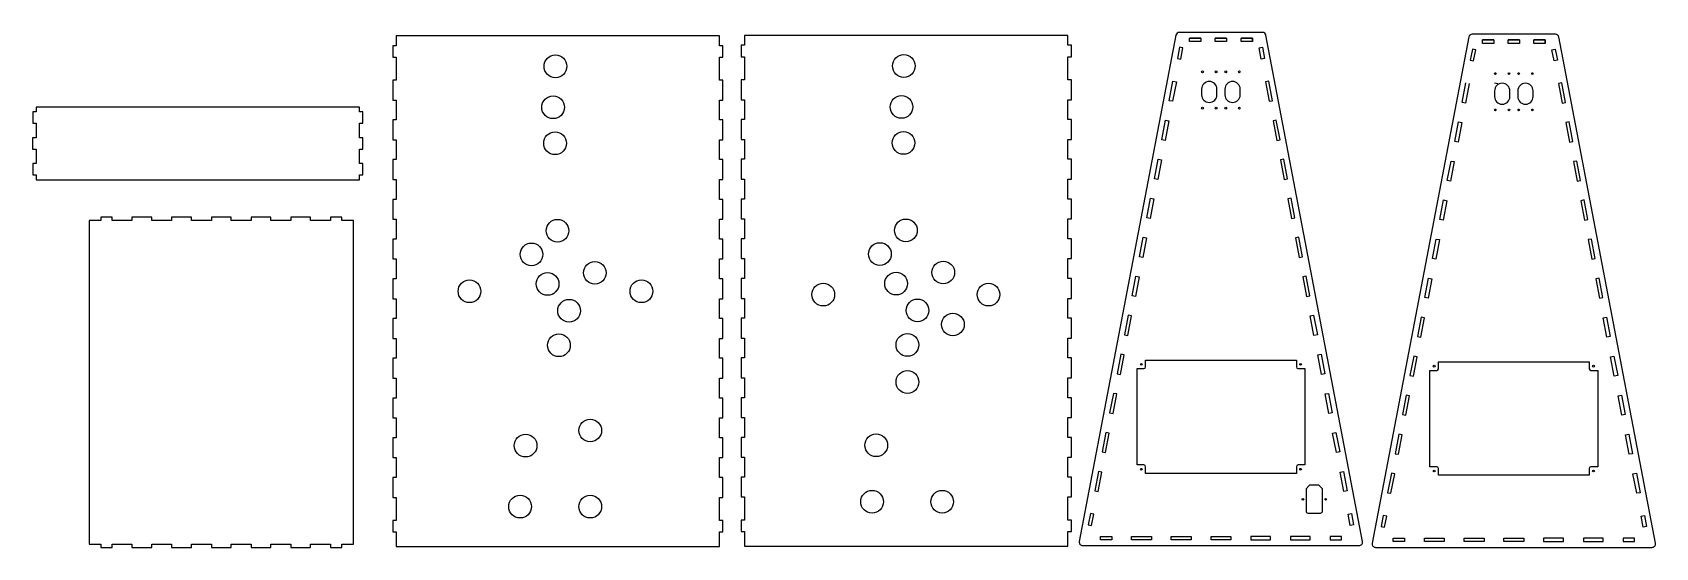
# Model space of a CAD drawing. Header units: millimetres. Extents: x -53 to 2807, y 37 to 944.
import ezdxf

# ---------------------------------------------------------------- set-up
doc = ezdxf.new("R2010")
doc.units = ezdxf.units.MM
doc.layers.add('RANGO', color=6, linetype='Continuous')

msp = doc.modelspace()

# ---------------------------------------------------------------- linework, layer by layer
at = {"color": 0}
for p, q in [((2114.7, 944.2), (1968.1, 944.2)), ((1157.7, 938.4), (587.7, 938.4)), ((1157.7, 920.9), (1157.7, 938.4)), ((1163.7, 920.9), (1157.7, 920.9)), ((1163.7, 900.9), (1163.7, 920.9)), ((1201.8, 921.5), (1195.8, 921.5)), ((1195.8, 921.5), (1195.8, 901.5)), ((1771.8, 939), (1201.8, 939)), ((1201.8, 939), (1201.8, 921.5)), ((1771.8, 921.5), (1771.8, 939)), ((1777.8, 921.5), (1771.8, 921.5)), ((1777.8, 901.5), (1777.8, 921.5)), ((1962.2, 939.3), (1791.8, 47.3)), ((1968.3, 918.1), (1964.6, 898.4)), ((1974.2, 916.9), (1968.3, 918.1)), ((1970.5, 897.3), (1974.2, 916.9)), ((1985.9, 928.2), (1985.9, 934.2)), ((1985.9, 934.2), (2005.9, 934.2)), ((2005.9, 934.2), (1985.9, 934.2)), ((2005.9, 928.2), (1985.9, 928.2)), ((2005.9, 934.2), (2005.9, 928.2)), ((2031.4, 928.2), (2031.4, 934.2)), ((2031.4, 934.2), (2051.4, 934.2)), ((2051.4, 934.2), (2031.4, 934.2)), ((2051.4, 928.2), (2031.4, 928.2)), ((2051.4, 934.2), (2051.4, 928.2)), ((2096.9, 934.2), (2076.9, 934.2)), ((2076.9, 928.2), (2076.9, 934.2)), ((2076.9, 934.2), (2096.9, 934.2)), ((2096.9, 928.2), (2076.9, 928.2)), ((2096.9, 928.2), (2096.9, 934.2)), ((2096.9, 934.2), (2096.9, 928.2)), ((2108.6, 916.9), (2114.5, 918.1)), ((2112.4, 897.3), (2108.6, 916.9)), ((2114.5, 918.1), (2118.3, 898.4)), ((2291, 47.3), (2120.6, 939.3)), ((2478.4, 936.2), (2308, 44.1)), ((2613.1, 931), (2593.1, 931)), ((2613.1, 925), (2613.1, 931)), ((1157.7, 860.1), (1157.7, 900.9)), ((1157.7, 900.9), (1163.7, 900.9)), ((1195.8, 901.5), (1201.8, 901.5)), ((1201.8, 901.5), (1201.8, 860.7)), ((1771.8, 860.7), (1771.8, 901.5)), ((1771.8, 901.5), (1777.8, 901.5)), ((1964.6, 898.4), (1970.5, 897.3)), ((2118.3, 898.4), (2112.4, 897.3)), ((1163.7, 860.1), (1157.7, 860.1)), ((1163.7, 825.1), (1163.7, 860.1)), ((1201.8, 860.7), (1195.8, 860.7)), ((1195.8, 860.7), (1195.8, 825.7)), ((1777.8, 860.7), (1771.8, 860.7)), ((1777.8, 825.7), (1777.8, 860.7)), ((1950.3, 824), (1956.9, 858.4)), ((1956.9, 858.4), (1962.8, 857.2)), ((2125.9, 858.4), (2120, 857.2)), ((2132.5, 824), (2125.9, 858.4)), ((1962.8, 857.2), (1956.2, 822.9)), ((2007.4, 844.3), (2007.4, 834.3)), ((2034.4, 834.3), (2034.4, 844.3)), ((2048.4, 844.3), (2048.4, 834.3)), ((2075.4, 834.3), (2075.4, 844.3)), ((2120, 857.2), (2126.6, 822.9)), ((1157.7, 790.1), (1157.7, 825.1)), ((1157.7, 825.1), (1163.7, 825.1)), ((1195.8, 825.7), (1201.8, 825.7)), ((1201.8, 825.7), (1201.8, 790.7)), ((1771.8, 790.7), (1771.8, 825.7)), ((1771.8, 825.7), (1777.8, 825.7)), ((1956.2, 822.9), (1950.3, 824)), ((2126.6, 822.9), (2132.5, 824)), ((1163.7, 790.1), (1157.7, 790.1)), ((1163.7, 755.1), (1163.7, 790.1)), ((1201.8, 790.7), (1195.8, 790.7)), ((1195.8, 790.7), (1195.8, 755.7)), ((1777.8, 790.7), (1771.8, 790.7)), ((1777.8, 755.7), (1777.8, 790.7)), ((1937.2, 755.2), (1943.8, 789.6)), ((1949.7, 788.5), (1943.1, 754.1)), ((1943.8, 789.6), (1949.7, 788.5)), ((2139, 789.6), (2133.2, 788.5)), ((2133.2, 788.5), (2139.7, 754.1)), ((2145.6, 755.2), (2139, 789.6)), ((1157.7, 720.1), (1157.7, 755.1)), ((1157.7, 755.1), (1163.7, 755.1)), ((1195.8, 755.7), (1201.8, 755.7)), ((1201.8, 755.7), (1201.8, 720.7)), ((1771.8, 720.7), (1771.8, 755.7)), ((1771.8, 755.7), (1777.8, 755.7)), ((1943.1, 754.1), (1937.2, 755.2)), ((2139.7, 754.1), (2145.6, 755.2)), ((1163.7, 720.1), (1157.7, 720.1)), ((1163.7, 685.1), (1163.7, 720.1)), ((1201.8, 720.7), (1195.8, 720.7)), ((1195.8, 720.7), (1195.8, 685.7)), ((1777.8, 720.7), (1771.8, 720.7)), ((1777.8, 685.7), (1777.8, 720.7)), ((1924.1, 686.5), (1930.6, 720.8)), ((1936.5, 719.7), (1930, 685.3)), ((1930.6, 720.8), (1936.5, 719.7)), ((2152.2, 720.8), (2146.3, 719.7)), ((2146.3, 719.7), (2152.9, 685.3)), ((2158.7, 686.5), (2152.2, 720.8)), ((1157.7, 650.1), (1157.7, 685.1)), ((1157.7, 685.1), (1163.7, 685.1)), ((1195.8, 685.7), (1201.8, 685.7)), ((1201.8, 685.7), (1201.8, 650.7)), ((1771.8, 650.7), (1771.8, 685.7)), ((1771.8, 685.7), (1777.8, 685.7)), ((1930, 685.3), (1924.1, 686.5)), ((2152.9, 685.3), (2158.7, 686.5)), ((1163.7, 650.1), (1157.7, 650.1)), ((1163.7, 615.1), (1163.7, 650.1)), ((1201.8, 650.7), (1195.8, 650.7)), ((1195.8, 650.7), (1195.8, 615.7)), ((1777.8, 650.7), (1771.8, 650.7)), ((1777.8, 615.7), (1777.8, 650.7)), ((1910.9, 617.7), (1917.5, 652.1)), ((1923.4, 651), (1916.8, 616.6)), ((1917.5, 652.1), (1923.4, 651)), ((2165.3, 652.1), (2159.4, 651)), ((2159.4, 651), (2166, 616.6)), ((2171.9, 617.7), (2165.3, 652.1)), ((2427.2, 614.6), (2433.7, 649)), ((1157.7, 580.1), (1157.7, 615.1)), ((1157.7, 615.1), (1163.7, 615.1)), ((1195.8, 615.7), (1201.8, 615.7)), ((1201.8, 615.7), (1201.8, 580.7)), ((1771.8, 580.7), (1771.8, 615.7)), ((1771.8, 615.7), (1777.8, 615.7)), ((1916.8, 616.6), (1910.9, 617.7)), ((2166, 616.6), (2171.9, 617.7)), ((2433, 613.5), (2427.2, 614.6)), ((1163.7, 580.1), (1157.7, 580.1)), ((1163.7, 545.1), (1163.7, 580.1)), ((1201.8, 580.7), (1195.8, 580.7)), ((1195.8, 580.7), (1195.8, 545.7)), ((1777.8, 580.7), (1771.8, 580.7)), ((1777.8, 545.7), (1777.8, 580.7)), ((1897.8, 549), (1904.4, 583.3)), ((1910.3, 582.2), (1903.7, 547.8)), ((1904.4, 583.3), (1910.3, 582.2)), ((2178.4, 583.3), (2172.6, 582.2)), ((2172.6, 582.2), (2179.1, 547.8)), ((2185, 549), (2178.4, 583.3)), ((2414, 545.8), (2420.6, 580.2)), ((2426.5, 579.1), (2419.9, 544.7)), ((2420.6, 580.2), (2426.5, 579.1)), ((1157.7, 510.1), (1157.7, 545.1)), ((1157.7, 545.1), (1163.7, 545.1)), ((1195.8, 545.7), (1201.8, 545.7)), ((1201.8, 545.7), (1201.8, 510.7)), ((1771.8, 510.7), (1771.8, 545.7)), ((1771.8, 545.7), (1777.8, 545.7)), ((1903.7, 547.8), (1897.8, 549)), ((2179.1, 547.8), (2185, 549)), ((2419.9, 544.7), (2414, 545.8)), ((1163.7, 510.1), (1157.7, 510.1)), ((1163.7, 475.1), (1163.7, 510.1)), ((1201.8, 510.7), (1195.8, 510.7)), ((1195.8, 510.7), (1195.8, 475.7)), ((1777.8, 510.7), (1771.8, 510.7)), ((1777.8, 475.7), (1777.8, 510.7)), ((1884.7, 480.2), (1891.2, 514.6)), ((1897.1, 513.5), (1890.6, 479.1)), ((1891.2, 514.6), (1897.1, 513.5)), ((2191.6, 514.6), (2185.7, 513.5)), ((2185.7, 513.5), (2192.3, 479.1)), ((2198.2, 480.2), (2191.6, 514.6)), ((2400.9, 477.1), (2407.5, 511.4)), ((2413.3, 510.3), (2406.8, 475.9)), ((2407.5, 511.4), (2413.3, 510.3)), ((1157.7, 440.1), (1157.7, 475.1)), ((1157.7, 475.1), (1163.7, 475.1)), ((1195.8, 475.7), (1201.8, 475.7)), ((1201.8, 475.7), (1201.8, 440.7)), ((1771.8, 440.7), (1771.8, 475.7)), ((1771.8, 475.7), (1777.8, 475.7)), ((1890.6, 479.1), (1884.7, 480.2)), ((2192.3, 479.1), (2198.2, 480.2)), ((2406.8, 475.9), (2400.9, 477.1)), ((1163.7, 440.1), (1157.7, 440.1)), ((1163.7, 405.1), (1163.7, 440.1)), ((1201.8, 440.7), (1195.8, 440.7)), ((1195.8, 440.7), (1195.8, 405.7)), ((1777.8, 440.7), (1771.8, 440.7)), ((1777.8, 405.7), (1777.8, 440.7)), ((1878.1, 445.8), (1871.5, 411.4)), ((1877.4, 410.3), (1884, 444.7)), ((1884, 444.7), (1878.1, 445.8)), ((2198.8, 444.7), (2204.7, 445.8)), ((2205.4, 410.3), (2198.8, 444.7)), ((2204.7, 445.8), (2211.3, 411.4)), ((2394.3, 442.7), (2387.8, 408.3)), ((2393.6, 407.2), (2400.2, 441.6)), ((2400.2, 441.6), (2394.3, 442.7)), ((1157.7, 370.1), (1157.7, 405.1)), ((1157.7, 405.1), (1163.7, 405.1)), ((1195.8, 405.7), (1201.8, 405.7)), ((1201.8, 405.7), (1201.8, 370.7)), ((1771.8, 370.7), (1771.8, 405.7)), ((1771.8, 405.7), (1777.8, 405.7)), ((1871.5, 411.4), (1877.4, 410.3)), ((2211.3, 411.4), (2205.4, 410.3)), ((2387.8, 408.3), (2393.6, 407.2)), ((1865, 377.1), (1858.4, 342.7)), ((1864.3, 341.6), (1870.9, 375.9)), ((1870.9, 375.9), (1865, 377.1)), ((2212, 375.9), (2217.9, 377.1)), ((2218.5, 341.6), (2212, 375.9)), ((2217.9, 377.1), (2224.4, 342.7)), ((2381.2, 373.9), (2374.6, 339.6)), ((2380.5, 338.4), (2387.1, 372.8)), ((2387.1, 372.8), (2381.2, 373.9)), ((1163.7, 370.1), (1157.7, 370.1)), ((1163.7, 335.1), (1163.7, 370.1)), ((1201.8, 370.7), (1195.8, 370.7)), ((1195.8, 370.7), (1195.8, 335.7)), ((1777.8, 370.7), (1771.8, 370.7)), ((1777.8, 335.7), (1777.8, 370.7)), ((1893.5, 182.1), (1893.5, 351.9)), ((1893.5, 351.9), (1905.5, 351.9)), ((1908.5, 354.9), (1908.5, 366.9)), ((1908.5, 366.9), (2174.3, 366.9)), ((2174.3, 366.9), (2174.3, 354.9)), ((2177.3, 351.9), (2189.3, 351.9)), ((2189.3, 351.9), (2189.3, 182.1)), ((2409.7, 179), (2409.7, 348.7)), ((2409.7, 348.7), (2421.7, 348.7)), ((2424.7, 351.7), (2424.7, 363.7)), ((2424.7, 363.7), (2690.5, 363.7)), ((1157.7, 300.1), (1157.7, 335.1)), ((1157.7, 335.1), (1163.7, 335.1)), ((1195.8, 335.7), (1201.8, 335.7)), ((1201.8, 335.7), (1201.8, 300.7)), ((1771.8, 300.7), (1771.8, 335.7)), ((1771.8, 335.7), (1777.8, 335.7)), ((1858.4, 342.7), (1864.3, 341.6)), ((2224.4, 342.7), (2218.5, 341.6)), ((2374.6, 339.6), (2380.5, 338.4)), ((1163.7, 300.1), (1157.7, 300.1)), ((1163.7, 265.1), (1163.7, 300.1)), ((1201.8, 300.7), (1195.8, 300.7)), ((1195.8, 300.7), (1195.8, 265.7)), ((1777.8, 300.7), (1771.8, 300.7)), ((1777.8, 265.7), (1777.8, 300.7)), ((1851.8, 308.3), (1845.3, 273.9)), ((1851.2, 272.8), (1857.7, 307.2)), ((1857.7, 307.2), (1851.8, 308.3)), ((2225.1, 307.2), (2231, 308.3)), ((2231.7, 272.8), (2225.1, 307.2)), ((2231, 308.3), (2237.6, 273.9)), ((2368.1, 305.2), (2361.5, 270.8)), ((2367.4, 269.7), (2373.9, 304)), ((2373.9, 304), (2368.1, 305.2)), ((1157.7, 230.1), (1157.7, 265.1)), ((1157.7, 265.1), (1163.7, 265.1)), ((1195.8, 265.7), (1201.8, 265.7)), ((1201.8, 265.7), (1201.8, 230.7)), ((1771.8, 230.7), (1771.8, 265.7)), ((1771.8, 265.7), (1777.8, 265.7)), ((1845.3, 273.9), (1851.2, 272.8)), ((2237.6, 273.9), (2231.7, 272.8)), ((2361.5, 270.8), (2367.4, 269.7)), ((1163.7, 230.1), (1157.7, 230.1)), ((1163.7, 195.1), (1163.7, 230.1)), ((1201.8, 230.7), (1195.8, 230.7)), ((1195.8, 230.7), (1195.8, 195.7)), ((1777.8, 230.7), (1771.8, 230.7)), ((1777.8, 195.7), (1777.8, 230.7)), ((1838.7, 239.6), (1832.1, 205.2)), ((1838, 204), (1844.6, 238.4)), ((1844.6, 238.4), (1838.7, 239.6)), ((2238.2, 238.4), (2244.1, 239.6)), ((2244.8, 204), (2238.2, 238.4)), ((2244.1, 239.6), (2250.7, 205.2)), ((2354.9, 236.4), (2348.4, 202)), ((2354.2, 200.9), (2360.8, 235.3)), ((2360.8, 235.3), (2354.9, 236.4)), ((1832.1, 205.2), (1838, 204)), ((2250.7, 205.2), (2244.8, 204)), ((2348.4, 202), (2354.2, 200.9)), ((1157.7, 160.1), (1157.7, 195.1)), ((1157.7, 195.1), (1163.7, 195.1)), ((1195.8, 195.7), (1201.8, 195.7)), ((1201.8, 195.7), (1201.8, 160.7)), ((1771.8, 160.7), (1771.8, 195.7)), ((1771.8, 195.7), (1777.8, 195.7)), ((1905.5, 182.1), (1893.5, 182.1)), ((1908.5, 167.1), (1908.5, 179.1)), ((2174.3, 179.1), (2174.3, 167.1)), ((2189.3, 182.1), (2177.3, 182.1)), ((2421.7, 179), (2409.7, 179)), ((2424.7, 164), (2424.7, 176)), ((1163.7, 160.1), (1157.7, 160.1)), ((1163.7, 125.1), (1163.7, 160.1)), ((1201.8, 160.7), (1195.8, 160.7)), ((1195.8, 160.7), (1195.8, 125.7)), ((1777.8, 160.7), (1771.8, 160.7)), ((1777.8, 125.7), (1777.8, 160.7)), ((1825.6, 170.8), (1819, 136.4)), ((1824.9, 135.3), (1831.5, 169.7)), ((1831.5, 169.7), (1825.6, 170.8)), ((2174.3, 167.1), (1908.5, 167.1)), ((2251.4, 169.7), (2257.3, 170.8)), ((2257.9, 135.3), (2251.4, 169.7)), ((2257.3, 170.8), (2263.8, 136.4)), ((2341.8, 167.7), (2335.2, 133.3)), ((2341.1, 132.2), (2347.7, 166.5)), ((2347.7, 166.5), (2341.8, 167.7)), ((2690.5, 164), (2424.7, 164)), ((1157.7, 84.3), (1157.7, 125.1)), ((1157.7, 125.1), (1163.7, 125.1)), ((1195.8, 125.7), (1201.8, 125.7)), ((1201.8, 125.7), (1201.8, 84.9)), ((1771.8, 84.9), (1771.8, 125.7)), ((1771.8, 125.7), (1777.8, 125.7)), ((1819, 136.4), (1824.9, 135.3)), ((2263.8, 136.4), (2257.9, 135.3)), ((2335.2, 133.3), (2341.1, 132.2)), ((1811.4, 96.4), (1807.6, 76.7)), ((1817.3, 95.2), (1811.4, 96.4)), ((1813.5, 75.6), (1817.3, 95.2)), ((2265.6, 95.2), (2271.5, 96.4)), ((2269.3, 75.6), (2265.6, 95.2)), ((2271.5, 96.4), (2275.2, 76.7)), ((2327.6, 93.2), (2323.8, 73.6)), ((2333.5, 92.1), (2327.6, 93.2)), ((2329.7, 72.5), (2333.5, 92.1)), ((1163.7, 84.3), (1157.7, 84.3)), ((1157.7, 38.4), (1157.7, 64.3)), ((1157.7, 64.3), (1163.7, 64.3)), ((1163.7, 64.3), (1163.7, 84.3)), ((1201.8, 84.9), (1195.8, 84.9)), ((1195.8, 84.9), (1195.8, 64.9)), ((1195.8, 64.9), (1201.8, 64.9)), ((1201.8, 64.9), (1201.8, 39)), ((1777.8, 84.9), (1771.8, 84.9)), ((1771.8, 39), (1771.8, 64.9)), ((1771.8, 64.9), (1777.8, 64.9)), ((1777.8, 64.9), (1777.8, 84.9)), ((1807.6, 76.7), (1813.5, 75.6)), ((2275.2, 76.7), (2269.3, 75.6)), ((2323.8, 73.6), (2329.7, 72.5)), ((587.7, 38.4), (1157.7, 38.4)), ((1201.8, 39), (1771.8, 39)), ((1797.7, 40.1), (2285.1, 40.1)), ((1828.9, 50.1), (1828.9, 56.1)), ((1828.9, 56.1), (1848.9, 56.1)), ((1848.9, 50.1), (1828.9, 50.1)), ((1848.9, 56.1), (1848.9, 50.1)), ((1883.9, 50.1), (1883.9, 56.1)), ((1883.9, 56.1), (1918.9, 56.1)), ((1918.9, 50.1), (1883.9, 50.1)), ((1918.9, 56.1), (1918.9, 50.1)), ((1953.9, 50.1), (1953.9, 56.1)), ((1953.9, 56.1), (1988.9, 56.1)), ((1988.9, 50.1), (1953.9, 50.1)), ((1988.9, 56.1), (1988.9, 50.1)), ((2023.9, 50.1), (2023.9, 56.1)), ((2023.9, 56.1), (2058.9, 56.1)), ((2058.9, 50.1), (2023.9, 50.1)), ((2058.9, 56.1), (2058.9, 50.1)), ((2128.9, 56.1), (2093.9, 56.1)), ((2093.9, 56.1), (2093.9, 50.1)), ((2093.9, 50.1), (2128.9, 50.1)), ((2128.9, 50.1), (2128.9, 56.1)), ((2198.9, 56.1), (2163.9, 56.1)), ((2163.9, 56.1), (2163.9, 50.1)), ((2163.9, 50.1), (2198.9, 50.1)), ((2198.9, 50.1), (2198.9, 56.1)), ((2233.9, 56.1), (2233.9, 50.1)), ((2253.9, 56.1), (2233.9, 56.1)), ((2233.9, 50.1), (2253.9, 50.1)), ((2253.9, 50.1), (2253.9, 56.1)), ((2313.9, 37), (2801.3, 37)), ((2345.1, 47), (2345.1, 53)), ((2345.1, 53), (2365.1, 53)), ((2365.1, 47), (2345.1, 47)), ((2365.1, 53), (2365.1, 47)), ((2400.1, 47), (2400.1, 53)), ((2400.1, 53), (2435.1, 53)), ((2435.1, 47), (2400.1, 47))]:
    msp.add_line(p, q, dxfattribs=at)
for p, q in [((587.7, 920.9), (581.7, 920.9)), ((581.7, 920.9), (581.7, 900.9)), ((587.7, 938.4), (587.7, 920.9)), ((2631, 941), (2484.3, 941)), ((2502.1, 925), (2502.1, 931)), ((2502.1, 931), (2522.1, 931)), ((2522.1, 931), (2502.1, 931)), ((2522.1, 925), (2502.1, 925)), ((2522.1, 931), (2522.1, 925)), ((2547.6, 925), (2547.6, 931)), ((2547.6, 931), (2567.6, 931)), ((2567.6, 931), (2547.6, 931)), ((2567.6, 925), (2547.6, 925)), ((2567.6, 931), (2567.6, 925)), ((2593.1, 925), (2593.1, 931)), ((2593.1, 931), (2613.1, 931)), ((2613.1, 925), (2593.1, 925)), ((2613.1, 931), (2613.1, 925)), ((2807.2, 44.1), (2636.8, 936.2)), ((581.7, 900.9), (587.7, 900.9)), ((587.7, 900.9), (587.7, 860.1)), ((2484.5, 914.9), (2480.8, 895.3)), ((2480.8, 895.3), (2486.7, 894.1)), ((2490.4, 913.8), (2484.5, 914.9)), ((2486.7, 894.1), (2490.4, 913.8)), ((2624.8, 913.8), (2630.7, 914.9)), ((2628.6, 894.1), (2624.8, 913.8)), ((2634.5, 895.3), (2628.6, 894.1)), ((2630.7, 914.9), (2634.5, 895.3)), ((587.7, 860.1), (581.7, 860.1)), ((581.7, 860.1), (581.7, 825.1)), ((2466.6, 820.9), (2473.1, 855.2)), ((2479, 854.1), (2472.4, 819.7)), ((2523.4, 855.2), (2529.2, 854.1)), ((2523.6, 841.2), (2523.6, 831.2)), ((2550.6, 831.2), (2550.6, 841.2)), ((2564.6, 841.2), (2564.6, 831.2)), ((2591.6, 831.2), (2591.6, 841.2)), ((2642.1, 855.2), (2636.2, 854.1)), ((2636.2, 854.1), (2642.8, 819.7)), ((2648.7, 820.9), (2642.1, 855.2)), ((-46.7, 804.2), (-52.7, 804.2)), ((-52.7, 804.2), (-52.7, 784.2)), ((523.3, 812.6), (-46.7, 812.6)), ((-46.7, 812.6), (-46.7, 804.2)), ((523.3, 804.2), (523.3, 812.6)), ((529.3, 804.2), (523.3, 804.2)), ((529.3, 784.2), (529.3, 804.2)), ((581.7, 825.1), (587.7, 825.1)), ((587.7, 825.1), (587.7, 790.1)), ((2472.4, 819.7), (2466.6, 820.9)), ((2642.8, 819.7), (2648.7, 820.9)), ((-52.7, 784.2), (-46.7, 784.2)), ((-46.7, 784.2), (-46.7, 758.7)), ((523.3, 758.7), (523.3, 784.2)), ((523.3, 784.2), (529.3, 784.2)), ((587.7, 790.1), (581.7, 790.1)), ((581.7, 790.1), (581.7, 755.1)), ((2453.4, 752.1), (2460, 786.5)), ((2465.9, 785.3), (2459.3, 751)), ((2460, 786.5), (2465.9, 785.3)), ((2655.3, 786.5), (2649.4, 785.3)), ((2649.4, 785.3), (2655.9, 751)), ((2661.8, 752.1), (2655.3, 786.5)), ((-46.7, 758.7), (-53.2, 758.7)), ((-53.2, 758.7), (-53.2, 738.7)), ((529.3, 758.7), (523.3, 758.7)), ((529.3, 738.7), (529.3, 758.7)), ((581.7, 755.1), (587.7, 755.1)), ((587.7, 755.1), (587.7, 720.1)), ((2459.3, 751), (2453.4, 752.1)), ((2655.9, 751), (2661.8, 752.1)), ((-53.2, 738.7), (-46.7, 738.7)), ((-46.7, 738.7), (-46.7, 713.2)), ((523.3, 713.2), (523.3, 738.7)), ((523.3, 738.7), (529.3, 738.7)), ((587.7, 720.1), (581.7, 720.1)), ((581.7, 720.1), (581.7, 685.1)), ((2440.3, 683.3), (2446.9, 717.7)), ((2452.7, 716.6), (2446.2, 682.2)), ((2446.9, 717.7), (2452.7, 716.6)), ((2668.4, 717.7), (2662.5, 716.6)), ((2662.5, 716.6), (2669.1, 682.2)), ((2675, 683.3), (2668.4, 717.7)), ((-46.7, 713.2), (-52.7, 713.2)), ((-52.7, 713.2), (-52.7, 693.2)), ((-52.7, 693.2), (-46.7, 693.2)), ((-46.7, 693.2), (-46.7, 684.8)), ((529.3, 713.2), (523.3, 713.2)), ((523.3, 684.8), (523.3, 693.2)), ((523.3, 693.2), (529.3, 693.2)), ((529.3, 693.2), (529.3, 713.2)), ((-46.7, 684.8), (523.3, 684.8)), ((581.7, 685.1), (587.7, 685.1)), ((587.7, 685.1), (587.7, 650.1)), ((2446.2, 682.2), (2440.3, 683.3)), ((2669.1, 682.2), (2675, 683.3)), ((587.7, 650.1), (581.7, 650.1)), ((581.7, 650.1), (581.7, 615.1)), ((2439.6, 647.8), (2433, 613.5)), ((2433.7, 649), (2439.6, 647.8)), ((2681.5, 649), (2675.6, 647.8)), ((2675.6, 647.8), (2682.2, 613.5)), ((2688.1, 614.6), (2681.5, 649)), ((67.1, 612.7), (46.9, 612.7)), ((46.9, 612.7), (46.9, 42.7)), ((87.1, 618.7), (67.1, 618.7)), ((67.1, 618.7), (67.1, 612.7)), ((87.1, 612.7), (87.1, 618.7)), ((122.1, 612.7), (87.1, 612.7)), ((157.1, 618.7), (122.1, 618.7)), ((122.1, 618.7), (122.1, 612.7)), ((157.1, 612.7), (157.1, 618.7)), ((192.1, 612.7), (157.1, 612.7)), ((227.1, 618.7), (192.1, 618.7)), ((192.1, 618.7), (192.1, 612.7)), ((227.1, 612.7), (227.1, 618.7)), ((262.1, 612.7), (227.1, 612.7)), ((262.1, 618.7), (262.1, 612.7)), ((297.1, 618.7), (262.1, 618.7)), ((297.1, 612.7), (297.1, 618.7)), ((332.1, 612.7), (297.1, 612.7)), ((367.1, 618.7), (332.1, 618.7)), ((332.1, 618.7), (332.1, 612.7)), ((367.1, 612.7), (367.1, 618.7)), ((402.1, 612.7), (367.1, 612.7)), ((437.1, 618.7), (402.1, 618.7)), ((402.1, 618.7), (402.1, 612.7)), ((437.1, 612.7), (437.1, 618.7)), ((472.1, 612.7), (437.1, 612.7)), ((492.1, 618.7), (472.1, 618.7)), ((472.1, 618.7), (472.1, 612.7)), ((492.1, 612.7), (492.1, 618.7)), ((512.4, 612.7), (492.1, 612.7)), ((512.4, 42.7), (512.4, 612.7)), ((581.7, 615.1), (587.7, 615.1)), ((587.7, 615.1), (587.7, 580.1)), ((2682.2, 613.5), (2688.1, 614.6)), ((587.7, 580.1), (581.7, 580.1)), ((581.7, 580.1), (581.7, 545.1)), ((2694.7, 580.2), (2688.8, 579.1)), ((2688.8, 579.1), (2695.3, 544.7)), ((2701.2, 545.8), (2694.7, 580.2)), ((581.7, 545.1), (587.7, 545.1)), ((587.7, 545.1), (587.7, 510.1)), ((2695.3, 544.7), (2701.2, 545.8)), ((587.7, 510.1), (581.7, 510.1)), ((581.7, 510.1), (581.7, 475.1)), ((2707.8, 511.4), (2701.9, 510.3)), ((2701.9, 510.3), (2708.5, 475.9)), ((2714.4, 477.1), (2707.8, 511.4)), ((581.7, 475.1), (587.7, 475.1)), ((587.7, 475.1), (587.7, 440.1)), ((2708.5, 475.9), (2714.4, 477.1)), ((587.7, 440.1), (581.7, 440.1)), ((581.7, 440.1), (581.7, 405.1)), ((2715, 441.6), (2720.9, 442.7)), ((2721.6, 407.2), (2715, 441.6)), ((2720.9, 442.7), (2727.5, 408.3)), ((581.7, 405.1), (587.7, 405.1)), ((587.7, 405.1), (587.7, 370.1)), ((2727.5, 408.3), (2721.6, 407.2)), ((2728.2, 372.8), (2734.1, 373.9)), ((2734.7, 338.4), (2728.2, 372.8)), ((2734.1, 373.9), (2740.6, 339.6)), ((587.7, 370.1), (581.7, 370.1)), ((581.7, 370.1), (581.7, 335.1)), ((2690.5, 363.7), (2690.5, 351.7)), ((2693.5, 348.7), (2705.5, 348.7)), ((2705.5, 348.7), (2705.5, 179)), ((581.7, 335.1), (587.7, 335.1)), ((587.7, 335.1), (587.7, 300.1)), ((2740.6, 339.6), (2734.7, 338.4)), ((587.7, 300.1), (581.7, 300.1)), ((581.7, 300.1), (581.7, 265.1)), ((2741.3, 304), (2747.2, 305.2)), ((2747.9, 269.7), (2741.3, 304)), ((2747.2, 305.2), (2753.8, 270.8)), ((581.7, 265.1), (587.7, 265.1)), ((587.7, 265.1), (587.7, 230.1)), ((2753.8, 270.8), (2747.9, 269.7)), ((587.7, 230.1), (581.7, 230.1)), ((581.7, 230.1), (581.7, 195.1)), ((2754.4, 235.3), (2760.3, 236.4)), ((2761, 200.9), (2754.4, 235.3)), ((2760.3, 236.4), (2766.9, 202)), ((2766.9, 202), (2761, 200.9)), ((581.7, 195.1), (587.7, 195.1)), ((587.7, 195.1), (587.7, 160.1)), ((2690.5, 176), (2690.5, 164)), ((2705.5, 179), (2693.5, 179)), ((587.7, 160.1), (581.7, 160.1)), ((581.7, 160.1), (581.7, 125.1)), ((2767.6, 166.5), (2773.5, 167.7)), ((2774.1, 132.2), (2767.6, 166.5)), ((2773.5, 167.7), (2780, 133.3)), ((581.7, 125.1), (587.7, 125.1)), ((587.7, 125.1), (587.7, 84.3)), ((2780, 133.3), (2774.1, 132.2)), ((2781.8, 92.1), (2787.7, 93.2)), ((2785.5, 72.5), (2781.8, 92.1)), ((2787.7, 93.2), (2791.4, 73.6)), ((587.7, 84.3), (581.7, 84.3)), ((581.7, 84.3), (581.7, 64.3)), ((581.7, 64.3), (587.7, 64.3)), ((587.7, 64.3), (587.7, 38.4)), ((2791.4, 73.6), (2785.5, 72.5)), ((46.9, 42.7), (67.1, 42.7)), ((67.1, 42.7), (67.1, 36.7)), ((67.1, 36.7), (87.1, 36.7)), ((87.1, 36.7), (87.1, 42.7)), ((87.1, 42.7), (122.1, 42.7)), ((122.1, 42.7), (122.1, 36.7)), ((122.1, 36.7), (157.1, 36.7)), ((157.1, 36.7), (157.1, 42.7)), ((157.1, 42.7), (192.1, 42.7)), ((192.1, 42.7), (192.1, 36.7)), ((192.1, 36.7), (227.1, 36.7)), ((227.1, 36.7), (227.1, 42.7)), ((227.1, 42.7), (262.1, 42.7)), ((262.1, 42.7), (262.1, 36.7)), ((262.1, 36.7), (297.1, 36.7)), ((297.1, 36.7), (297.1, 42.7)), ((297.1, 42.7), (332.1, 42.7)), ((332.1, 42.7), (332.1, 36.7)), ((332.1, 36.7), (367.1, 36.7)), ((367.1, 36.7), (367.1, 42.7)), ((367.1, 42.7), (402.1, 42.7)), ((402.1, 42.7), (402.1, 36.7)), ((402.1, 36.7), (437.1, 36.7)), ((437.1, 36.7), (437.1, 42.7)), ((437.1, 42.7), (472.1, 42.7)), ((472.1, 42.7), (472.1, 36.7)), ((472.1, 36.7), (492.1, 36.7)), ((492.1, 36.7), (492.1, 42.7)), ((492.1, 42.7), (512.4, 42.7)), ((2435.1, 53), (2435.1, 47)), ((2470.1, 47), (2470.1, 53)), ((2470.1, 53), (2505.1, 53)), ((2505.1, 47), (2470.1, 47)), ((2505.1, 53), (2505.1, 47)), ((2540.1, 47), (2540.1, 53)), ((2540.1, 53), (2575.1, 53)), ((2575.1, 47), (2540.1, 47)), ((2575.1, 53), (2575.1, 47)), ((2645.1, 53), (2610.1, 53)), ((2610.1, 53), (2610.1, 47)), ((2610.1, 47), (2645.1, 47)), ((2645.1, 47), (2645.1, 53)), ((2715.1, 53), (2680.1, 53)), ((2680.1, 53), (2680.1, 47)), ((2680.1, 47), (2715.1, 47)), ((2715.1, 47), (2715.1, 53)), ((2750.1, 53), (2750.1, 47)), ((2770.1, 53), (2750.1, 53)), ((2750.1, 47), (2770.1, 47)), ((2770.1, 47), (2770.1, 53))]:
    msp.add_line(p, q)
at = {"color": 0, "linetype": 'Continuous', "lineweight": 25}
for p, q in [((2197.7, 146.5), (2191.4, 140.2)), ((2214.1, 146.5), (2197.7, 146.5)), ((2220.4, 140.2), (2214.1, 146.5)), ((2191.4, 140.2), (2191.4, 101)), ((2220.4, 101), (2220.4, 140.2)), ((2194.9, 97.5), (2216.9, 97.5))]:
    msp.add_line(p, q, dxfattribs=at)
at = {"color": 0}
for centre in [(2008.9, 874.8), (2032.9, 874.8), (2049.9, 874.8), (2073.9, 874.8), (2525.1, 871.7), (2549.1, 871.7), (2566.1, 871.7), (2590.1, 871.7), (2008.9, 810.8), (2032.9, 810.8), (2049.9, 810.8), (2073.9, 810.8), (2525.1, 807.7), (2549.1, 807.7), (2566.1, 807.7), (2590.1, 807.7), (1901, 359.4), (2181.8, 359.4), (2417.2, 356.2), (2698, 356.2), (1901, 174.6), (2181.8, 174.6), (2417.2, 171.5), (2698, 171.5)]:
    msp.add_circle(centre, 1.5, dxfattribs=at)
at = {"color": 0, "linetype": 'Continuous', "lineweight": 25}
for centre in [(2185.9, 121.6), (2225.9, 121.6)]:
    msp.add_circle(centre, 1.5, dxfattribs=at)
at = {"color": 0}
for centre, radius, start, end in [((1968.1, 938.2), 6, 90, 169.1861), ((2114.7, 938.2), 6, 10.8139, 90), ((2020.9, 844.3), 13.5, 0, 180), ((2020.9, 834.3), 13.5, 180, 0), ((2061.9, 844.3), 13.5, 0, 180), ((2061.9, 834.3), 13.5, 180, 0), ((1905.5, 354.9), 3, 270, 0), ((2177.3, 354.9), 3, 180, 270), ((2421.7, 351.7), 3, 270, 0), ((1905.5, 179.1), 3, 0, 90), ((2177.3, 179.1), 3, 90, 180), ((2421.7, 176), 3, 0, 90), ((1797.7, 46.1), 6, 169.1861, 270), ((2285.1, 46.1), 6, 270, 10.8139), ((2313.9, 43), 6, 169.1861, 270)]:
    msp.add_arc(centre, radius, start, end, dxfattribs=at)
for centre, radius, start, end in [((2484.3, 935), 6, 90, 169.1861), ((2631, 935), 6, 10.8139, 90), ((2537.1, 841.2), 13.5, 0, 180), ((2537.1, 831.2), 13.5, 180, 0), ((2578.1, 841.2), 13.5, 0, 180), ((2578.1, 831.2), 13.5, 180, 0), ((2693.5, 351.7), 3, 180, 270), ((2693.5, 176), 3, 90, 180), ((2801.3, 43), 6, 270, 10.8139)]:
    msp.add_arc(centre, radius, start, end)
at = {"color": 0, "linetype": 'Continuous', "lineweight": 25}
for centre, start, end in [((2194.9, 101), 180, 270), ((2216.9, 101), 270, 0)]:
    msp.add_arc(centre, 3.5, start, end, dxfattribs=at)
at = {"layer": 'RANGO', "color": 0}
for centre in [(868.5, 884.5), (1482.6, 885.1), (864.4, 812.3), (1478.5, 812.9), (867.8, 748.9), (1481.9, 749.5), (872.1, 594.9), (1486.2, 595.5), (826.3, 553.2), (1440.4, 553.8), (854.7, 501.1), (938, 520.6), (1468.9, 501.7), (1552.1, 521.2), (717, 488.1), (1020, 488.1), (1340.6, 482.3), (1631.8, 482.3), (892.6, 453.9), (1506.7, 454.5), (1569, 429.7), (874.7, 393), (1488.8, 393.6), (1488.8, 328.3), (929.9, 242.9), (816, 216.2), (1433.9, 216.8), (806.2, 108.7), (929.9, 108.7), (1426.5, 117.4), (1550.1, 117.4)]:
    msp.add_circle(centre, 20, dxfattribs=at)

doc.saveas('drawing.dxf')
